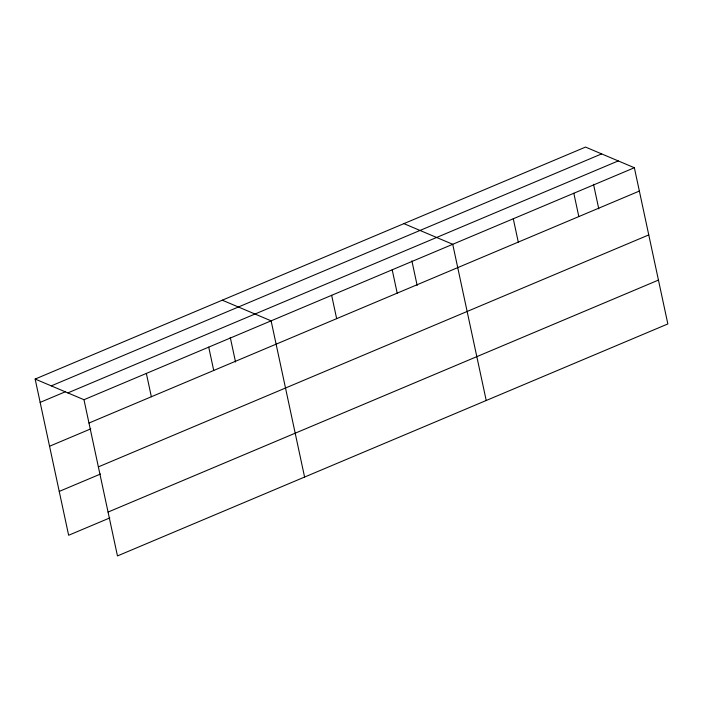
<?xml version="1.0" encoding="UTF-8"?>
<svg xmlns="http://www.w3.org/2000/svg" width="703" height="703" viewBox="0 0 703 703"><rect width="100%" height="100%" fill="white"/><g stroke="black" fill="none" stroke-linecap="round" stroke-linejoin="round"><path stroke-width="1.05" d="M35.15 379.058L585.537 147.076L634.361 167.736L667.85 323.942L117.463 555.924L83.973 399.717L35.15 379.058L68.639 535.264L109.888 517.883M51.266 385.877L601.645 153.895M40.15 402.388L65.3 391.791M67.866 392.898L618.253 160.917M83.973 399.717L634.361 167.736M88.982 423.039L639.361 191.067M49.553 446.238L90.801 428.856M98.376 466.889L648.764 234.916M59.237 491.415L100.485 474.033M108.06 512.074L658.447 280.093M403.909 223.633L452.732 244.284L486.221 400.49M222.28 300.19L271.112 320.84L304.592 477.047M593.517 184.309L598.789 208.914M573.824 193.246L578.824 216.577M513.278 218.765L518.278 242.096M411.888 260.866L417.16 285.462M392.195 269.803L397.195 293.133M331.649 295.322L336.649 318.652M230.268 337.422L235.54 362.019M208.729 347.133L213.73 370.463M146.356 373.425L151.356 396.756"/></g></svg>
